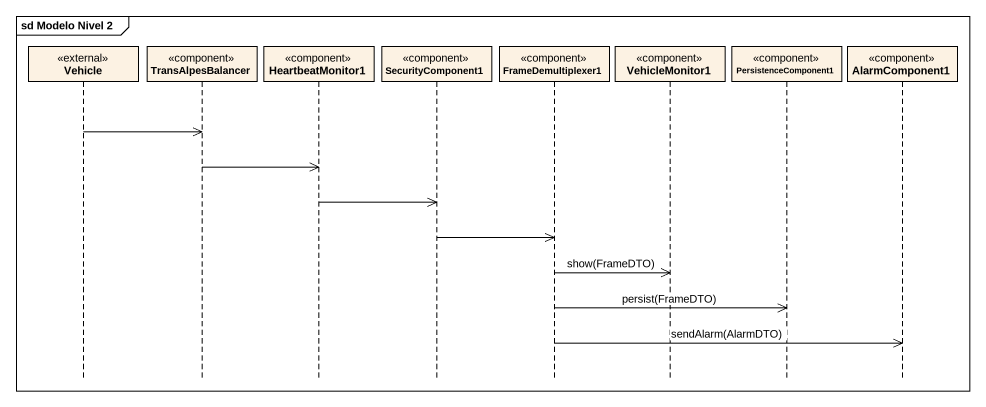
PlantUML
@startuml
mainframe sd Modelo Nivel 2
hide footbox
participant Vehicle <<external>>
participant TransAlpesBalancer <<component>>
participant HeartbeatMonitor1 <<component>>
participant SecurityComponent1 <<component>>
participant FrameDemultiplexer1 <<component>>
participant VehicleMonitor1 <<component>>
participant PersistenceComponent1 <<component>>
participant AlarmComponent1 <<component>>

Vehicle ->> TransAlpesBalancer
TransAlpesBalancer ->> HeartbeatMonitor1
HeartbeatMonitor1 ->> SecurityComponent1
SecurityComponent1 ->> FrameDemultiplexer1
FrameDemultiplexer1 ->> VehicleMonitor1 : show(FrameDTO)
FrameDemultiplexer1 ->> PersistenceComponent1 : persist(FrameDTO)
FrameDemultiplexer1 ->> AlarmComponent1 : sendAlarm(AlarmDTO)
@enduml
